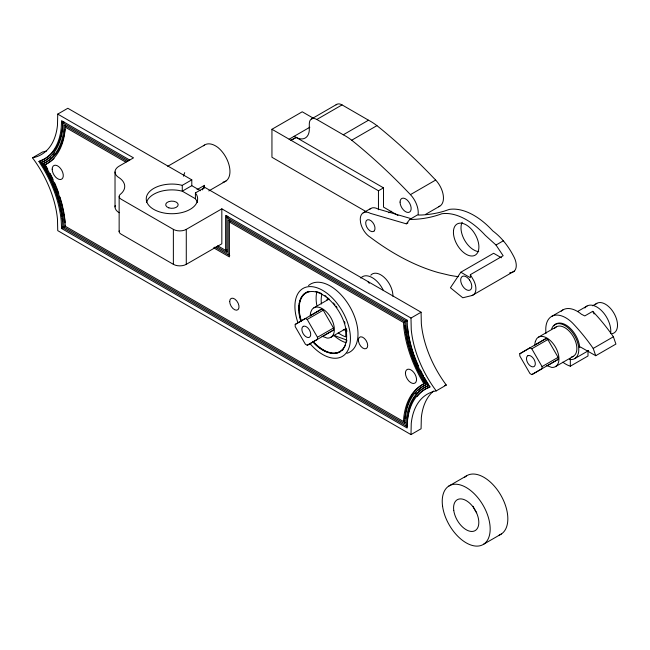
<?xml version="1.0" encoding="UTF-8"?>
<svg xmlns="http://www.w3.org/2000/svg" width="650" height="650" viewBox="0 0 650 650"><rect width="100%" height="100%" fill="white"/><g stroke="black" fill="none" stroke-linecap="round" stroke-linejoin="round"><path stroke-width="0.97" d="M317.46 337.261L317.46 339.324L307.247 345.272L305.37 344.191L295.206 326.625L295.206 324.431L305.411 318.435L307.198 319.467L317.46 337.261L333.499 327.998L323.237 310.204L321.449 309.173L295.206 324.431M323.286 336.017L333.499 330.07L333.499 327.998M542.059 366.6L542.059 368.664L531.838 374.611L529.961 373.531L519.797 355.964L519.797 353.771L530.002 347.774L531.789 348.806L542.059 366.6L558.098 357.346L547.828 339.552L546.041 338.512L519.797 353.771M547.877 365.357L558.098 359.409L558.098 357.346M226.874 249.632L225.615 250.364L225.615 215.394L407.136 320.198L407.485 327.884A85.053 49.108 60 0 0 425.904 381.062L429.764 387.164L425.904 388.814A85.053 49.108 60 0 0 407.485 420.721L407.136 428.001L61.579 228.499L61.23 220.813A85.053 49.108 60 0 0 42.811 167.635L38.951 161.533L44.07 159.153A85.053 49.108 60 0 0 62.498 127.246L62.863 121.404M62.863 226.354L62.847 227.768L61.579 228.499M407.119 321.62L407.136 320.198L405.852 320.929L226.874 217.579L228.134 216.856M64.131 122.159L62.863 122.891L62.489 128.862A86.84 50.131 60 0 1 43.68 161.444L40.877 162.638L43.68 167.082A86.84 50.131 60 0 1 62.489 221.374M65.228 125.458L65 130.642A90.407 52.195 60 0 1 45.419 164.564L44.72 164.856L45.419 165.969A90.407 52.195 60 0 1 65 222.487M204.287 187.956L204.482 185.339L197.031 189.646M183.511 176.199L184.697 172.624M326.885 300.032L327.844 297.789M535.389 341.38L536.583 338.869A17.006 9.815 60 0 1 555.953 347.953A17.006 9.815 60 0 1 551.704 367.421L546.544 365.519M551.476 329.371L552.435 327.129A19.695 11.367 60 0 1 575.299 336.984A19.695 11.367 60 0 1 569.538 359.426M202.507 189.898L204.482 185.339M345.467 345.191L344.183 347.596A33.898 19.573 60 0 1 312.975 341.283M501.418 257.782L493.618 253.281L460.817 272.22L450.426 287.755L462.784 297.781L472.103 295.498L514.264 271.164M458.282 276.664A242.393 139.945 60 0 1 449.467 275.243L438.482 272.618A242.393 139.945 60 0 1 370.354 237.315A14.69 8.482 60 0 1 360.596 222.747L360.254 219.497A14.69 8.482 60 0 1 370.354 213.338L406.307 223.836L409.727 219.464L417.276 215.036L421.566 215.004A248.528 144.438 61 0 0 444.113 211.169L449.402 209.389A65.26 37.676 60 0 1 492.822 230.937C502.19 237.892 509.08 247.236 514.288 257.579A13.682 7.898 60 0 1 512.476 272.188L509.681 272.878M311.236 315.169L321.449 309.173M535.836 344.508L546.041 338.512M433.582 391.024A79.698 46.012 60 0 0 421.338 417.568L421.078 428.764L410.987 434.598L57.736 230.644L57.468 219.139A79.698 46.012 60 0 0 32.5 157.804A79.698 46.012 60 0 0 57.468 125.304L57.736 114.099L67.828 108.274L191.791 179.847L191.791 185.673L182.276 191.173L178.588 190.393A25.691 14.836 0 0 0 146.518 202.572M66.479 126.433L65.219 127.164L125.946 162.224M32.5 157.804L42.591 151.978A79.698 46.012 60 0 0 46.581 150.946M40.877 162.638L44.939 160.713A86.84 50.131 60 0 0 50.749 156.772M424.564 381.997L425.262 383.11L424.564 383.402A90.407 52.195 60 0 0 404.983 417.324L404.674 423.67L64.041 226.988L63.741 221.934A88.619 51.163 60 0 0 44.549 166.522L42.794 163.751L45.809 162.273A88.619 51.163 60 0 0 65 129.025M44.72 164.856L46.678 163.832A90.407 52.195 60 0 0 54.08 158.47M167.708 166.303L204.514 145.056M64.025 226.712L65.284 225.989M64.041 226.988L65.301 226.265L65.008 221.203A88.619 51.163 60 0 0 64.147 214.459M366.226 211.697L271.944 157.268L271.944 129.277L302.226 111.792L313.398 118.243M410.987 434.598L411.247 423.394A79.698 46.012 60 0 1 436.215 390.894L446.314 385.06A79.698 46.012 60 0 1 421.338 323.733L421.078 312.219L204.929 187.436L195.414 192.928L196.755 195.057A25.691 14.836 0 0 1 174.176 213.671A25.691 14.836 0 0 1 146.339 197.6A25.691 14.836 0 0 1 178.588 184.567L182.276 185.339L191.791 179.847M311.512 118.934L336.741 104.366M294.174 136.281L297.798 138.182A19.809 11.432 60 0 0 309.294 130.471L309.303 123.793A10.627 6.134 60 0 1 316.826 119.47L342.054 104.902L368.509 120.209A54.966 31.736 60 0 1 376.935 125.645L380.486 128.505A439.912 253.988 60 0 1 428.959 173.079L435.671 180.058A17.843 10.303 60 0 1 438.523 206.724M271.944 129.277L289.128 139.197L309.839 127.237M289.128 139.197L290.948 140.286L295.994 137.369M290.948 140.286L296.311 137.516L383.5 187.85L383.5 207.098L397.954 215.451M208.812 190.921L226.037 180.976M316.826 119.47L343.281 134.778L368.509 120.209M57.736 114.099L133.518 157.852L119.202 166.116A14.276 8.239 0 0 0 119.202 177.775A23.221 13.406 0 0 1 120.664 194.033A6.614 3.819 0 0 0 121.079 199.168L173.371 229.369A9.124 5.265 0 0 0 186.282 229.369L221.829 208.845L410.987 318.053L421.078 312.219M343.281 134.778A54.966 31.736 60 0 1 351.707 140.213L376.935 125.645M230.661 221.227L229.401 221.951L403.504 322.481L403.723 326.202A90.407 52.195 60 0 0 423.296 382.728L424.003 383.833L425.262 383.11M119.202 230.904A6.614 3.819 0 0 0 121.079 234.138L173.371 264.331A9.124 5.265 0 0 0 186.282 264.331L221.829 243.807L221.829 208.845M229.401 254.004L228.134 254.727L228.134 219.765L404.763 321.75L404.974 326.763A88.619 51.163 60 0 0 424.166 382.176L425.921 384.946L424.166 385.694A88.619 51.163 60 0 0 404.974 418.941M291.265 140.424L378.454 190.767L383.5 187.85M363.196 212.834L370.768 208.463M351.707 140.213L355.249 143.073A439.912 253.988 60 0 1 403.731 187.647L410.442 194.626L435.671 180.058M388.83 212.761L391.43 211.258M406.307 223.836L407.989 222.869M425.848 214.224L439.766 206.18M313.836 307.848L329.192 298.984M307.198 319.467L323.237 310.204M307.247 345.272L333.499 330.07M330.834 337.309L346.19 328.445M409.727 219.464L414.009 219.375A248.528 144.438 61 0 0 441.829 213.761A65.26 37.676 60 0 1 485.257 235.3L496.007 245.034L503.579 240.662M460.817 272.22L470.348 277.721L470.348 274.674L503.157 255.734L496.007 245.034M403.504 322.481L404.763 321.75M426.302 386.523A86.84 50.131 60 0 0 407.493 419.104L407.111 425.076L405.852 425.807L406.234 419.827A86.84 50.131 60 0 1 425.035 387.254L429.106 385.328L427.001 386.222M551.566 316.469L562.916 309.912M577.631 311.472L587.039 306.036M592.581 305.793L596.838 303.331M538.428 337.188L556.343 326.844M553.865 325.902A19.687 11.367 60 0 1 568.888 327.072A19.687 11.367 60 0 1 579.702 347.498L580.361 346.962L595.725 355.721L615.916 344.069L613.389 336.781A132.218 76.204 60 0 0 592.711 311.35L584.789 315.924L581.457 314.259A28.389 16.388 60 0 0 561.259 311.147M404.763 420.802L403.504 421.533L403.723 418.048A90.407 52.195 60 0 1 423.296 384.134L424.003 383.833M531.789 348.806L547.828 339.552M531.838 374.611L558.098 359.409M555.433 366.649L573.341 356.306M574.681 358.629L588.534 350.634M595.725 355.721L593.206 348.433L613.389 336.781M562.819 362.172A28.389 16.388 60 0 0 570.334 366.194L587.998 355.989L587.998 350.439M448.727 486.135L466.391 475.938M483.673 544.204L501.337 534.008M38.951 161.533L42.811 159.884A85.053 49.108 60 0 0 61.23 127.977L61.579 120.697L129.732 160.038M42.794 163.751L44.549 163.004A88.619 51.163 60 0 0 63.741 129.756L64.041 125.028L127.205 161.493M430.251 386.766L427.172 388.082A85.053 49.108 60 0 0 417.259 396.451M343.273 329.607L344.939 330.078A19.695 11.367 60 0 0 346.564 330.216M411.019 218.627L377.918 208.967A14.69 8.482 60 0 0 369.639 209.406M191.791 185.673L200.549 190.734M197.356 202.572A25.691 14.836 0 0 0 196.755 200.882L195.414 198.754L182.276 191.173L182.276 185.339M62.863 122.891L128.472 160.769M217.596 245.732L227.256 251.306M216.328 246.456L226.874 252.549L226.874 215.67M214.882 247.073L229.783 255.678M213.614 247.804L229.401 256.912L229.401 220.041M65.219 226.216L405.064 422.435M407.517 426.766L62.847 227.768L62.498 220.09A85.053 49.108 60 0 0 62.303 218.254M321.953 336.18L327.104 338.081A17.006 9.815 60 0 0 331.362 318.614A17.006 9.815 60 0 0 311.984 309.53L310.798 312.041A17.006 9.815 60 0 0 310.318 316.054M593.206 348.433L591.606 346.158A132.218 76.204 60 0 0 574.356 324.951L572.528 323.009A28.389 16.388 60 0 0 546.033 333.328M428.634 384.589L426.302 380.884A86.84 50.131 60 0 1 424.393 377.609M427.846 386.051L425.035 381.615A86.84 50.131 60 0 1 406.234 327.324L405.852 320.929M44.062 163.02L45.809 165.791A88.619 51.163 60 0 1 47.759 169.138M40.219 160.802L44.07 166.904M470.348 274.674L473.923 280.889A13.682 7.898 60 0 1 472.103 295.498M592.711 311.35L594.165 313.999M301.486 321.262L300.893 319.451A33.898 19.573 60 0 1 309.498 291.501M570.334 358.792L570.334 366.194M410.987 318.053L411.247 329.558A79.698 46.012 60 0 0 436.215 390.894M378.454 190.767L378.454 209.755M345.743 329.452L345.743 336.846A28.389 16.388 60 0 1 338.227 332.832M195.414 192.928L195.414 198.754M186.282 229.369L186.282 264.331M173.371 229.369L173.371 264.331M119.145 196.649L119.145 231.611M115.026 171.941L115.026 206.911M584.894 307.978A19.695 11.367 60 0 1 585.366 307.393M585.878 306.873A19.695 11.367 60 0 1 602.412 311.529A19.695 11.367 60 0 1 610.626 333.548M554.499 328.526A17.006 9.815 60 0 1 573.081 336.213A17.006 9.815 60 0 1 571.602 356.964M534.909 345.394A17.006 9.815 60 0 1 535.381 341.38M612.202 333.661A17.119 9.888 60 0 0 610.903 308.888L610.212 308.116A17.119 9.888 60 0 0 595.384 304.525M464.466 477.506A33.898 19.573 60 0 1 500.273 494.268A33.898 19.573 60 0 1 499.143 535.121M476.661 512.777A17.843 10.303 60 0 1 473.07 506.293M321.441 303.989A28.389 16.388 60 0 1 321.937 294.182M360.774 278.054A19.695 11.367 60 0 1 383.289 290.249M368.119 282.011A132.218 76.204 60 0 1 369.338 283.303M370.793 275.186A17.119 9.888 60 0 1 385.621 278.777L386.303 279.549A17.119 9.888 60 0 1 392.909 296.254M346.336 339.893A837.752 483.681 60 0 1 333.426 335.164M203.548 145.803A21.409 12.358 60 0 1 218.026 147.558A21.385 12.35 60 0 1 229.71 168.244A21.385 12.35 60 0 1 223.031 182.187M444.689 385.409A79.698 46.012 60 0 1 446.314 385.06M54.494 152.888A86.84 50.131 60 0 1 52.683 154.928M119.202 212.737A14.276 8.239 0 0 1 115.237 205.473M423.467 375.952A86.84 50.131 60 0 1 422.565 374.286M422.126 373.449A86.84 50.131 60 0 1 420.412 370.077M418.397 365.82A86.84 50.131 60 0 1 416.536 361.522M416.179 360.661A86.84 50.131 60 0 1 413.879 354.608M413.579 353.738A86.84 50.131 60 0 1 411.385 346.824M411.109 345.841A86.84 50.131 60 0 1 407.493 326.592M44.549 167.708A85.053 49.108 60 0 1 45.939 170.121M46.849 171.746A85.053 49.108 60 0 1 47.726 173.371M48.165 174.192A85.053 49.108 60 0 1 51.813 181.667M52.561 183.349A85.053 49.108 60 0 1 53.641 185.876M53.983 186.721A85.053 49.108 60 0 1 56.241 192.652M56.534 193.497A85.053 49.108 60 0 1 60.174 206.042M60.393 207.001A85.053 49.108 60 0 1 61.514 212.68M61.669 213.614A85.053 49.108 60 0 1 62.075 216.409M415.106 393.689A88.619 51.163 60 0 1 416.284 392.234M418.169 390.219A88.619 51.163 60 0 1 425.433 384.963M50.066 173.388A88.619 51.163 60 0 1 53.072 179.433M54.649 182.926A88.619 51.163 60 0 1 56.136 186.436M56.493 187.314A88.619 51.163 60 0 1 58.792 193.497M59.962 197.031A88.619 51.163 60 0 1 60.775 199.68M61.027 200.558A88.619 51.163 60 0 1 62.814 207.561M63.034 208.561A88.619 51.163 60 0 1 63.984 213.484M424.06 381.152A90.407 52.195 60 0 1 423.069 379.446M418.868 371.629A90.407 52.195 60 0 1 414.034 360.945M413.668 360.043A90.407 52.195 60 0 1 411.32 353.738M411.011 352.844A90.407 52.195 60 0 1 409.565 348.335M409.037 346.539A90.407 52.195 60 0 1 407.42 340.275M407.217 339.389A90.407 52.195 60 0 1 406.152 334.1M405.86 332.353A90.407 52.195 60 0 1 404.983 325.479M308.498 285.577A39.252 22.661 60 0 1 350.074 307.084A39.252 22.661 60 0 1 347.019 353.267M297.806 322.311A39.252 22.661 60 0 1 318.622 288.381A39.252 22.661 60 0 1 350.041 343.574A39.252 22.661 60 0 1 309.806 343.395M300.861 321.295A33.898 19.573 60 0 1 319.369 293.101A33.898 19.573 60 0 1 346.369 340.259A33.898 19.573 60 0 1 312.463 341.575M315.77 291.525A33.898 19.573 60 0 1 318.687 292.346M319.426 292.63A33.898 19.573 60 0 1 321.669 293.637M324.683 295.376A33.898 19.573 60 0 1 326.178 296.4M333.385 302.981A33.898 19.573 60 0 1 334.986 304.866M336.026 306.174A33.898 19.573 60 0 1 337.025 307.523M344.467 321.701A33.898 19.573 60 0 1 344.996 323.253M346.572 329.599A33.898 19.573 60 0 1 346.856 331.467M346.856 340.129A33.898 19.573 60 0 1 346.572 341.673M346.133 342.729A34.255 19.776 60 0 1 334.539 336.034M316.818 305.338A34.255 19.776 60 0 1 316.818 291.947M340.649 351.593A34.255 19.776 60 0 1 335.286 353.348M331.768 353.243A34.255 19.776 60 0 1 329.916 352.885M328.973 352.633A34.255 19.776 60 0 1 326.097 351.585M325.374 351.252A34.255 19.776 60 0 1 314.592 343.322M301.088 320.856A34.255 19.776 60 0 1 299.227 312.512M299.057 310.733A34.255 19.776 60 0 1 299.057 305.671M299.227 304.094A34.255 19.776 60 0 1 304.411 293.605M305.045 293.118A34.255 19.776 60 0 1 306.402 292.273M307.117 291.923A34.255 19.776 60 0 1 308.628 291.371M343.111 349.529A34.255 19.776 60 0 1 341.941 350.651M478.725 251.623A18.021 10.408 60 0 1 474.76 250.461L472.704 249.275A18.021 10.408 60 0 1 460.996 228.443L461.086 226.127A18.021 10.408 60 0 1 462.223 222.243M410.442 194.626A17.843 10.303 60 0 1 418.121 214.427M336.091 104.845A10.627 6.134 60 0 1 342.054 104.902M453.513 230.498L453.432 232.814A18.021 10.408 60 0 0 472.387 256.002A18.021 10.408 60 0 0 473.257 231.449A18.021 10.408 60 0 0 453.513 230.498M374.294 230.839L373.506 231.473A6.597 3.811 60 0 1 365.901 224.738A6.597 3.811 60 0 1 370.947 220.683A6.597 3.811 60 0 1 374.294 230.839M303.371 326.324L302.989 326.544A6.248 3.608 60 0 0 302.989 333.304L303.371 333.954A6.248 3.608 60 0 0 309.229 337.334L309.603 337.123A6.248 3.608 60 0 0 309.603 330.354L309.229 329.704A6.248 3.608 60 0 0 303.371 326.324M527.962 355.664L527.589 355.883A6.248 3.608 60 0 0 527.589 362.643L527.962 363.293A6.248 3.608 60 0 0 533.821 366.673L534.194 366.462A6.248 3.608 60 0 0 534.194 359.694L533.821 359.044A6.248 3.608 60 0 0 527.962 355.664M469.56 280.02L468.845 279.077A7.849 4.534 60 0 0 460.679 279.923A7.849 4.534 60 0 0 468.674 290.396A7.849 4.534 60 0 0 469.56 280.02M453.757 510.421A17.843 10.303 60 0 0 474.24 531.042A17.843 10.303 60 0 0 470.6 504.059A17.843 10.303 60 0 0 453.757 510.421M442.561 506.139A33.898 19.573 60 0 0 481.479 545.317A33.898 19.573 60 0 0 474.557 494.049A33.898 19.573 60 0 0 442.561 506.139M229.694 301.486A6.597 3.811 60 0 0 236.689 310.196A6.597 3.811 60 0 0 236.689 300.861A6.597 3.811 60 0 0 229.694 301.486M358.475 341.331A6.597 3.811 60 0 0 366.186 348.603A6.597 3.811 60 0 0 364.439 338.479A6.597 3.811 60 0 0 358.475 341.331M52.179 169.171A7.849 4.534 60 0 0 60.507 179.53A7.849 4.534 60 0 0 60.507 168.423A7.849 4.534 60 0 0 52.179 169.171M405.438 373.116A7.849 4.534 60 0 0 413.766 383.476A7.849 4.534 60 0 0 413.766 372.377A7.849 4.534 60 0 0 405.438 373.116M168.813 207.846A6.248 3.608 0 0 0 178.181 204.726A6.248 3.608 0 0 0 168.813 201.597A6.248 3.608 0 0 0 168.813 207.846M400.059 202.093A7.849 4.534 60 0 0 408.387 212.453A7.849 4.534 60 0 0 408.387 201.354A7.849 4.534 60 0 0 400.059 202.093"/></g></svg>
